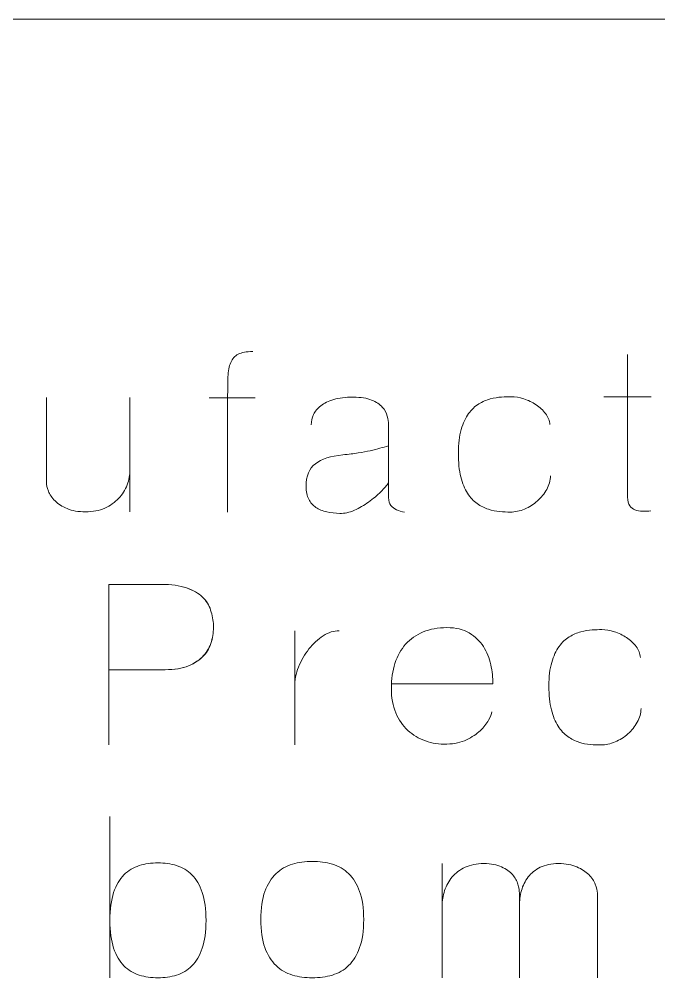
# Model space of a CAD drawing. Header units: inches. Extents: x -1.2 to 1.2, y -5.6 to 5.6.
# Drawn here: x -0.3978 to -0.113, y 5.1719 to 5.5984 of the extents above; entities that cross this region are included whole.
import ezdxf

# ---------------------------------------------------------------- set-up
doc = ezdxf.new("R2010")
doc.units = ezdxf.units.IN
doc.header["$MEASUREMENT"] = 0
doc.layers.add('Layer 1', color=7, linetype='Continuous')

msp = doc.modelspace()

# ---------------------------------------------------------------- linework, layer by layer
at = {"layer": 'Layer 1', "lineweight": 9}
msp.add_open_spline([(-1.06849, 5.59843), (-1.06849, 5.59843), (0.83952, 5.59843), (0.83952, 5.59843)], degree=3, dxfattribs=at)
at = {"layer": 'Layer 1', "color": 1, "lineweight": 9}
for points, knots in [([(-0.30496, 5.42996), (-0.30496, 5.43359), (-0.30492, 5.43669), (-0.30481, 5.43927), (-0.30481, 5.43927), (-0.30471, 5.44184), (-0.30431, 5.44397), (-0.30361, 5.44565), (-0.30361, 5.44565), (-0.3029, 5.44734), (-0.30179, 5.44858), (-0.30028, 5.44937), (-0.30028, 5.44937), (-0.29876, 5.45016), (-0.29659, 5.45056), (-0.29377, 5.45056), (-0.29377, 5.45056), (-0.29659, 5.45056), (-0.29876, 5.45016), (-0.30028, 5.44937), (-0.30028, 5.44937), (-0.30179, 5.44858), (-0.3029, 5.44734), (-0.30361, 5.44565), (-0.30361, 5.44565), (-0.30431, 5.44397), (-0.30471, 5.44184), (-0.30481, 5.43927), (-0.30481, 5.43927), (-0.30492, 5.43669), (-0.30496, 5.43359), (-0.30496, 5.42996), (-0.30496, 5.42996), (-0.30496, 5.42996), (-0.30496, 5.37914), (-0.30496, 5.37914), (-0.30496, 5.37914), (-0.30496, 5.37914), (-0.30496, 5.42996), (-0.30496, 5.42996)], [0, 0, 0, 0, 0.090909, 0.090909, 0.090909, 0.090909, 0.181818, 0.181818, 0.181818, 0.181818, 0.272727, 0.272727, 0.272727, 0.272727, 0.363636, 0.363636, 0.363636, 0.363636, 0.454545, 0.454545, 0.454545, 0.454545, 0.545455, 0.545455, 0.545455, 0.545455, 0.636364, 0.636364, 0.636364, 0.636364, 0.727273, 0.727273, 0.727273, 0.727273, 0.818182, 0.818182, 0.818182, 0.818182, 1, 1, 1, 1]), ([(-0.11663, 5.37964), (-0.11783, 5.37957), (-0.11906, 5.37954), (-0.12031, 5.37954), (-0.12031, 5.37954), (-0.12155, 5.37954), (-0.12266, 5.37972), (-0.12363, 5.38008), (-0.12363, 5.38008), (-0.12461, 5.38044), (-0.1254, 5.38107), (-0.126, 5.38196), (-0.126, 5.38196), (-0.12661, 5.38286), (-0.12691, 5.38413), (-0.12691, 5.38578), (-0.12691, 5.38578), (-0.12691, 5.38578), (-0.12691, 5.44917), (-0.12691, 5.44917), (-0.12691, 5.44917), (-0.12691, 5.44917), (-0.12691, 5.38578), (-0.12691, 5.38578), (-0.12691, 5.38578), (-0.12691, 5.38413), (-0.12661, 5.38286), (-0.126, 5.38196), (-0.126, 5.38196), (-0.1254, 5.38107), (-0.12461, 5.38044), (-0.12363, 5.38008), (-0.12363, 5.38008), (-0.12266, 5.37972), (-0.12155, 5.37954), (-0.12031, 5.37954), (-0.12031, 5.37954), (-0.11906, 5.37954), (-0.11783, 5.37957), (-0.11663, 5.37964)], [0, 0, 0, 0, 0.090909, 0.090909, 0.090909, 0.090909, 0.181818, 0.181818, 0.181818, 0.181818, 0.272727, 0.272727, 0.272727, 0.272727, 0.363636, 0.363636, 0.363636, 0.363636, 0.454545, 0.454545, 0.454545, 0.454545, 0.545455, 0.545455, 0.545455, 0.545455, 0.636364, 0.636364, 0.636364, 0.636364, 0.727273, 0.727273, 0.727273, 0.727273, 0.818182, 0.818182, 0.818182, 0.818182, 1, 1, 1, 1]), ([(-0.38567, 5.39242), (-0.38567, 5.39129), (-0.38537, 5.38997), (-0.38476, 5.38845), (-0.38476, 5.38845), (-0.38415, 5.38693), (-0.38316, 5.3855), (-0.38178, 5.38414), (-0.38178, 5.38414), (-0.38041, 5.38279), (-0.37861, 5.38163), (-0.37639, 5.38068), (-0.37639, 5.38068), (-0.37417, 5.37972), (-0.37144, 5.37924), (-0.36822, 5.37924), (-0.36822, 5.37924), (-0.36499, 5.37924), (-0.36215, 5.37978), (-0.35969, 5.38088), (-0.35969, 5.38088), (-0.35724, 5.38196), (-0.35517, 5.3834), (-0.35349, 5.38519), (-0.35349, 5.38519), (-0.35181, 5.38696), (-0.35055, 5.38898), (-0.3497, 5.39123), (-0.3497, 5.39123), (-0.34887, 5.39347), (-0.34844, 5.39575), (-0.34844, 5.39806), (-0.34844, 5.39806), (-0.34844, 5.39575), (-0.34887, 5.39347), (-0.3497, 5.39123), (-0.3497, 5.39123), (-0.35055, 5.38898), (-0.35181, 5.38696), (-0.35349, 5.38519), (-0.35349, 5.38519), (-0.35517, 5.3834), (-0.35724, 5.38196), (-0.35969, 5.38088), (-0.35969, 5.38088), (-0.36215, 5.37978), (-0.36499, 5.37924), (-0.36822, 5.37924), (-0.36822, 5.37924), (-0.37144, 5.37924), (-0.37417, 5.37972), (-0.37639, 5.38068), (-0.37639, 5.38068), (-0.37861, 5.38163), (-0.38041, 5.38279), (-0.38178, 5.38414), (-0.38178, 5.38414), (-0.38316, 5.3855), (-0.38415, 5.38693), (-0.38476, 5.38845), (-0.38476, 5.38845), (-0.38537, 5.38997), (-0.38567, 5.39129), (-0.38567, 5.39242), (-0.38567, 5.39242), (-0.38567, 5.39242), (-0.38567, 5.43015), (-0.38567, 5.43015), (-0.38567, 5.43015), (-0.38567, 5.43015), (-0.38567, 5.39242), (-0.38567, 5.39242)], [0, 0, 0, 0, 0.052632, 0.052632, 0.052632, 0.052632, 0.105263, 0.105263, 0.105263, 0.105263, 0.157895, 0.157895, 0.157895, 0.157895, 0.210526, 0.210526, 0.210526, 0.210526, 0.263158, 0.263158, 0.263158, 0.263158, 0.315789, 0.315789, 0.315789, 0.315789, 0.368421, 0.368421, 0.368421, 0.368421, 0.421053, 0.421053, 0.421053, 0.421053, 0.473684, 0.473684, 0.473684, 0.473684, 0.526316, 0.526316, 0.526316, 0.526316, 0.578947, 0.578947, 0.578947, 0.578947, 0.631579, 0.631579, 0.631579, 0.631579, 0.684211, 0.684211, 0.684211, 0.684211, 0.736842, 0.736842, 0.736842, 0.736842, 0.789474, 0.789474, 0.789474, 0.789474, 0.842105, 0.842105, 0.842105, 0.842105, 0.894737, 0.894737, 0.894737, 0.894737, 1, 1, 1, 1]), ([(-0.34844, 5.37924), (-0.34844, 5.37924), (-0.34844, 5.43015), (-0.34844, 5.43015), (-0.34844, 5.43015), (-0.34844, 5.43015), (-0.34844, 5.37924), (-0.34844, 5.37924)], [0, 0, 0, 0, 0.333333, 0.333333, 0.333333, 0.333333, 1, 1, 1, 1]), ([(-0.29276, 5.42996), (-0.29276, 5.42996), (-0.31324, 5.42996), (-0.31324, 5.42996), (-0.31324, 5.42996), (-0.31324, 5.42996), (-0.29276, 5.42996), (-0.29276, 5.42996)], [0, 0, 0, 0, 0.333333, 0.333333, 0.333333, 0.333333, 1, 1, 1, 1]), ([(-0.22618, 5.37914), (-0.22752, 5.37927), (-0.22874, 5.3796), (-0.22981, 5.38013), (-0.22981, 5.38013), (-0.23075, 5.38059), (-0.23157, 5.38124), (-0.23228, 5.38207), (-0.23228, 5.38207), (-0.23299, 5.38289), (-0.23334, 5.38406), (-0.23334, 5.38558), (-0.23334, 5.38558), (-0.23334, 5.38558), (-0.23334, 5.41817), (-0.23334, 5.41817), (-0.23334, 5.41817), (-0.23334, 5.41922), (-0.23353, 5.42045), (-0.2339, 5.42183), (-0.2339, 5.42183), (-0.23427, 5.42322), (-0.23501, 5.42454), (-0.23611, 5.4258), (-0.23611, 5.4258), (-0.23722, 5.42705), (-0.23881, 5.42811), (-0.24086, 5.42896), (-0.24086, 5.42896), (-0.24291, 5.42982), (-0.24565, 5.43025), (-0.24908, 5.43025), (-0.24908, 5.43025), (-0.25251, 5.43025), (-0.2554, 5.42991), (-0.25775, 5.42921), (-0.25775, 5.42921), (-0.26011, 5.42852), (-0.26203, 5.42759), (-0.2635, 5.42644), (-0.2635, 5.42644), (-0.26498, 5.42528), (-0.26606, 5.42398), (-0.26673, 5.42253), (-0.26673, 5.42253), (-0.26741, 5.42107), (-0.26774, 5.41956), (-0.26774, 5.41797), (-0.26774, 5.41797), (-0.26774, 5.41956), (-0.26741, 5.42107), (-0.26673, 5.42253), (-0.26673, 5.42253), (-0.26606, 5.42398), (-0.26498, 5.42528), (-0.2635, 5.42644), (-0.2635, 5.42644), (-0.26203, 5.42759), (-0.26011, 5.42852), (-0.25775, 5.42921), (-0.25775, 5.42921), (-0.2554, 5.42991), (-0.25251, 5.43025), (-0.24908, 5.43025), (-0.24908, 5.43025), (-0.24565, 5.43025), (-0.24291, 5.42982), (-0.24086, 5.42896), (-0.24086, 5.42896), (-0.23881, 5.42811), (-0.23722, 5.42705), (-0.23611, 5.4258), (-0.23611, 5.4258), (-0.23501, 5.42454), (-0.23427, 5.42322), (-0.2339, 5.42183), (-0.2339, 5.42183), (-0.23353, 5.42045), (-0.23334, 5.41922), (-0.23334, 5.41817), (-0.23334, 5.41817), (-0.23334, 5.41817), (-0.23334, 5.38558), (-0.23334, 5.38558), (-0.23334, 5.38558), (-0.23334, 5.38406), (-0.23299, 5.38289), (-0.23228, 5.38207), (-0.23228, 5.38207), (-0.23157, 5.38124), (-0.23075, 5.38059), (-0.22981, 5.38013), (-0.22981, 5.38013), (-0.22874, 5.3796), (-0.22752, 5.37927), (-0.22618, 5.37914)], [0, 0, 0, 0, 0.04, 0.04, 0.04, 0.04, 0.08, 0.08, 0.08, 0.08, 0.12, 0.12, 0.12, 0.12, 0.16, 0.16, 0.16, 0.16, 0.2, 0.2, 0.2, 0.2, 0.24, 0.24, 0.24, 0.24, 0.28, 0.28, 0.28, 0.28, 0.32, 0.32, 0.32, 0.32, 0.36, 0.36, 0.36, 0.36, 0.4, 0.4, 0.4, 0.4, 0.44, 0.44, 0.44, 0.44, 0.48, 0.48, 0.48, 0.48, 0.52, 0.52, 0.52, 0.52, 0.56, 0.56, 0.56, 0.56, 0.6, 0.6, 0.6, 0.6, 0.64, 0.64, 0.64, 0.64, 0.68, 0.68, 0.68, 0.68, 0.72, 0.72, 0.72, 0.72, 0.76, 0.76, 0.76, 0.76, 0.8, 0.8, 0.8, 0.8, 0.84, 0.84, 0.84, 0.84, 0.88, 0.88, 0.88, 0.88, 0.92, 0.92, 0.92, 0.92, 1, 1, 1, 1]), ([(-0.16122, 5.39529), (-0.16128, 5.39317), (-0.16185, 5.39116), (-0.16293, 5.38925), (-0.16293, 5.38925), (-0.164, 5.38733), (-0.16538, 5.38561), (-0.16706, 5.38409), (-0.16706, 5.38409), (-0.16874, 5.38257), (-0.17065, 5.38137), (-0.17276, 5.38048), (-0.17276, 5.38048), (-0.17488, 5.37959), (-0.17702, 5.37914), (-0.17917, 5.37914), (-0.17917, 5.37914), (-0.18058, 5.37914), (-0.18213, 5.37921), (-0.18381, 5.37934), (-0.18381, 5.37934), (-0.18549, 5.37947), (-0.18719, 5.37982), (-0.18891, 5.38038), (-0.18891, 5.38038), (-0.19062, 5.38094), (-0.19228, 5.38178), (-0.1939, 5.38291), (-0.1939, 5.38291), (-0.19551, 5.38403), (-0.19694, 5.38556), (-0.19819, 5.38751), (-0.19819, 5.38751), (-0.19943, 5.38946), (-0.20042, 5.39189), (-0.20116, 5.3948), (-0.20116, 5.3948), (-0.2019, 5.3977), (-0.20227, 5.40123), (-0.20227, 5.40539), (-0.20227, 5.40539), (-0.20227, 5.40948), (-0.20185, 5.41297), (-0.20101, 5.41584), (-0.20101, 5.41584), (-0.20017, 5.41871), (-0.19908, 5.42107), (-0.19773, 5.42293), (-0.19773, 5.42293), (-0.19639, 5.42477), (-0.19487, 5.42621), (-0.19319, 5.42723), (-0.19319, 5.42723), (-0.19151, 5.42826), (-0.1898, 5.429), (-0.18805, 5.42946), (-0.18805, 5.42946), (-0.1863, 5.42992), (-0.18462, 5.4302), (-0.183, 5.4303), (-0.183, 5.4303), (-0.18139, 5.4304), (-0.17998, 5.43045), (-0.17877, 5.43045), (-0.17877, 5.43045), (-0.17695, 5.43045), (-0.17507, 5.43014), (-0.17312, 5.42951), (-0.17312, 5.42951), (-0.17117, 5.42888), (-0.16935, 5.42801), (-0.16767, 5.42689), (-0.16767, 5.42689), (-0.16599, 5.42576), (-0.16457, 5.42444), (-0.16343, 5.42293), (-0.16343, 5.42293), (-0.16229, 5.42141), (-0.16165, 5.41979), (-0.16152, 5.41807), (-0.16152, 5.41807), (-0.16165, 5.41979), (-0.16229, 5.42141), (-0.16343, 5.42293), (-0.16343, 5.42293), (-0.16457, 5.42444), (-0.16599, 5.42576), (-0.16767, 5.42689), (-0.16767, 5.42689), (-0.16935, 5.42801), (-0.17117, 5.42888), (-0.17312, 5.42951), (-0.17312, 5.42951), (-0.17507, 5.43014), (-0.17695, 5.43045), (-0.17877, 5.43045), (-0.17877, 5.43045), (-0.17998, 5.43045), (-0.18139, 5.4304), (-0.183, 5.4303), (-0.183, 5.4303), (-0.18462, 5.4302), (-0.1863, 5.42992), (-0.18805, 5.42946), (-0.18805, 5.42946), (-0.1898, 5.429), (-0.19151, 5.42826), (-0.19319, 5.42723), (-0.19319, 5.42723), (-0.19487, 5.42621), (-0.19639, 5.42477), (-0.19773, 5.42293), (-0.19773, 5.42293), (-0.19908, 5.42107), (-0.20017, 5.41871), (-0.20101, 5.41584), (-0.20101, 5.41584), (-0.20185, 5.41297), (-0.20227, 5.40948), (-0.20227, 5.40539), (-0.20227, 5.40539), (-0.20227, 5.40123), (-0.2019, 5.3977), (-0.20116, 5.3948), (-0.20116, 5.3948), (-0.20042, 5.39189), (-0.19943, 5.38946), (-0.19819, 5.38751), (-0.19819, 5.38751), (-0.19694, 5.38556), (-0.19551, 5.38403), (-0.1939, 5.38291), (-0.1939, 5.38291), (-0.19228, 5.38178), (-0.19062, 5.38094), (-0.18891, 5.38038), (-0.18891, 5.38038), (-0.18719, 5.37982), (-0.18549, 5.37947), (-0.18381, 5.37934), (-0.18381, 5.37934), (-0.18213, 5.37921), (-0.18058, 5.37914), (-0.17917, 5.37914), (-0.17917, 5.37914), (-0.17702, 5.37914), (-0.17488, 5.37959), (-0.17276, 5.38048), (-0.17276, 5.38048), (-0.17065, 5.38137), (-0.16874, 5.38257), (-0.16706, 5.38409), (-0.16706, 5.38409), (-0.16538, 5.38561), (-0.164, 5.38733), (-0.16293, 5.38925), (-0.16293, 5.38925), (-0.16185, 5.39116), (-0.16128, 5.39317), (-0.16122, 5.39529)], [0, 0, 0, 0, 0.02439, 0.02439, 0.02439, 0.02439, 0.04878, 0.04878, 0.04878, 0.04878, 0.073171, 0.073171, 0.073171, 0.073171, 0.097561, 0.097561, 0.097561, 0.097561, 0.121951, 0.121951, 0.121951, 0.121951, 0.146341, 0.146341, 0.146341, 0.146341, 0.170732, 0.170732, 0.170732, 0.170732, 0.195122, 0.195122, 0.195122, 0.195122, 0.219512, 0.219512, 0.219512, 0.219512, 0.243902, 0.243902, 0.243902, 0.243902, 0.268293, 0.268293, 0.268293, 0.268293, 0.292683, 0.292683, 0.292683, 0.292683, 0.317073, 0.317073, 0.317073, 0.317073, 0.341463, 0.341463, 0.341463, 0.341463, 0.365854, 0.365854, 0.365854, 0.365854, 0.390244, 0.390244, 0.390244, 0.390244, 0.414634, 0.414634, 0.414634, 0.414634, 0.439024, 0.439024, 0.439024, 0.439024, 0.463415, 0.463415, 0.463415, 0.463415, 0.487805, 0.487805, 0.487805, 0.487805, 0.512195, 0.512195, 0.512195, 0.512195, 0.536585, 0.536585, 0.536585, 0.536585, 0.560976, 0.560976, 0.560976, 0.560976, 0.585366, 0.585366, 0.585366, 0.585366, 0.609756, 0.609756, 0.609756, 0.609756, 0.634146, 0.634146, 0.634146, 0.634146, 0.658537, 0.658537, 0.658537, 0.658537, 0.682927, 0.682927, 0.682927, 0.682927, 0.707317, 0.707317, 0.707317, 0.707317, 0.731707, 0.731707, 0.731707, 0.731707, 0.756098, 0.756098, 0.756098, 0.756098, 0.780488, 0.780488, 0.780488, 0.780488, 0.804878, 0.804878, 0.804878, 0.804878, 0.829268, 0.829268, 0.829268, 0.829268, 0.853659, 0.853659, 0.853659, 0.853659, 0.878049, 0.878049, 0.878049, 0.878049, 0.902439, 0.902439, 0.902439, 0.902439, 0.926829, 0.926829, 0.926829, 0.926829, 0.95122, 0.95122, 0.95122, 0.95122, 1, 1, 1, 1]), ([(-0.11642, 5.43045), (-0.11642, 5.43045), (-0.13751, 5.43045), (-0.13751, 5.43045), (-0.13751, 5.43045), (-0.13751, 5.43045), (-0.11642, 5.43045), (-0.11642, 5.43045)], [0, 0, 0, 0, 0.333333, 0.333333, 0.333333, 0.333333, 1, 1, 1, 1]), ([(-0.23334, 5.39212), (-0.23408, 5.39106), (-0.23524, 5.38974), (-0.23682, 5.38815), (-0.23682, 5.38815), (-0.2384, 5.38657), (-0.2402, 5.38505), (-0.24222, 5.3836), (-0.24222, 5.3836), (-0.24424, 5.38215), (-0.24635, 5.38093), (-0.24857, 5.37993), (-0.24857, 5.37993), (-0.2508, 5.37894), (-0.25294, 5.37848), (-0.25503, 5.37855), (-0.25503, 5.37855), (-0.25711, 5.37861), (-0.25907, 5.37885), (-0.26088, 5.37924), (-0.26088, 5.37924), (-0.2627, 5.37964), (-0.2643, 5.3803), (-0.26567, 5.38122), (-0.26567, 5.38122), (-0.26705, 5.38215), (-0.26813, 5.38335), (-0.2689, 5.38484), (-0.2689, 5.38484), (-0.26967, 5.38632), (-0.27006, 5.38822), (-0.27006, 5.39053), (-0.27006, 5.39053), (-0.27006, 5.39516), (-0.26868, 5.39852), (-0.26593, 5.40064), (-0.26593, 5.40064), (-0.26317, 5.40275), (-0.2591, 5.40407), (-0.25372, 5.4046), (-0.25372, 5.4046), (-0.2511, 5.40486), (-0.24879, 5.40514), (-0.24681, 5.40544), (-0.24681, 5.40544), (-0.24482, 5.40574), (-0.24304, 5.40607), (-0.24146, 5.40643), (-0.24146, 5.40643), (-0.23988, 5.4068), (-0.23845, 5.40716), (-0.23717, 5.40752), (-0.23717, 5.40752), (-0.2359, 5.40789), (-0.23462, 5.40823), (-0.23334, 5.40856), (-0.23334, 5.40856), (-0.23462, 5.40823), (-0.2359, 5.40789), (-0.23717, 5.40752), (-0.23717, 5.40752), (-0.23845, 5.40716), (-0.23988, 5.4068), (-0.24146, 5.40643), (-0.24146, 5.40643), (-0.24304, 5.40607), (-0.24482, 5.40574), (-0.24681, 5.40544), (-0.24681, 5.40544), (-0.24879, 5.40514), (-0.2511, 5.40486), (-0.25372, 5.4046), (-0.25372, 5.4046), (-0.2591, 5.40407), (-0.26317, 5.40275), (-0.26593, 5.40064), (-0.26593, 5.40064), (-0.26868, 5.39852), (-0.27006, 5.39516), (-0.27006, 5.39053), (-0.27006, 5.39053), (-0.27006, 5.38822), (-0.26967, 5.38632), (-0.2689, 5.38484), (-0.2689, 5.38484), (-0.26813, 5.38335), (-0.26705, 5.38215), (-0.26567, 5.38122), (-0.26567, 5.38122), (-0.2643, 5.3803), (-0.2627, 5.37964), (-0.26088, 5.37924), (-0.26088, 5.37924), (-0.25907, 5.37885), (-0.25711, 5.37861), (-0.25503, 5.37855), (-0.25503, 5.37855), (-0.25294, 5.37848), (-0.2508, 5.37894), (-0.24857, 5.37993), (-0.24857, 5.37993), (-0.24635, 5.38093), (-0.24424, 5.38215), (-0.24222, 5.3836), (-0.24222, 5.3836), (-0.2402, 5.38505), (-0.2384, 5.38657), (-0.23682, 5.38815), (-0.23682, 5.38815), (-0.23524, 5.38974), (-0.23408, 5.39106), (-0.23334, 5.39212)], [0, 0, 0, 0, 0.034483, 0.034483, 0.034483, 0.034483, 0.068966, 0.068966, 0.068966, 0.068966, 0.103448, 0.103448, 0.103448, 0.103448, 0.137931, 0.137931, 0.137931, 0.137931, 0.172414, 0.172414, 0.172414, 0.172414, 0.206897, 0.206897, 0.206897, 0.206897, 0.241379, 0.241379, 0.241379, 0.241379, 0.275862, 0.275862, 0.275862, 0.275862, 0.310345, 0.310345, 0.310345, 0.310345, 0.344828, 0.344828, 0.344828, 0.344828, 0.37931, 0.37931, 0.37931, 0.37931, 0.413793, 0.413793, 0.413793, 0.413793, 0.448276, 0.448276, 0.448276, 0.448276, 0.482759, 0.482759, 0.482759, 0.482759, 0.517241, 0.517241, 0.517241, 0.517241, 0.551724, 0.551724, 0.551724, 0.551724, 0.586207, 0.586207, 0.586207, 0.586207, 0.62069, 0.62069, 0.62069, 0.62069, 0.655172, 0.655172, 0.655172, 0.655172, 0.689655, 0.689655, 0.689655, 0.689655, 0.724138, 0.724138, 0.724138, 0.724138, 0.758621, 0.758621, 0.758621, 0.758621, 0.793103, 0.793103, 0.793103, 0.793103, 0.827586, 0.827586, 0.827586, 0.827586, 0.862069, 0.862069, 0.862069, 0.862069, 0.896552, 0.896552, 0.896552, 0.896552, 0.931034, 0.931034, 0.931034, 0.931034, 1, 1, 1, 1]), ([(-0.35788, 5.27553), (-0.35788, 5.27553), (-0.35788, 5.34695), (-0.35788, 5.34695), (-0.35788, 5.34695), (-0.35788, 5.34695), (-0.33467, 5.34695), (-0.33467, 5.34695), (-0.33467, 5.34695), (-0.33004, 5.34695), (-0.32622, 5.34644), (-0.32323, 5.34541), (-0.32323, 5.34541), (-0.32023, 5.34439), (-0.31788, 5.34304), (-0.31617, 5.34135), (-0.31617, 5.34135), (-0.31445, 5.33967), (-0.31324, 5.33772), (-0.31253, 5.33551), (-0.31253, 5.33551), (-0.31183, 5.3333), (-0.31141, 5.331), (-0.31127, 5.32862), (-0.31127, 5.32862), (-0.3112, 5.32625), (-0.31149, 5.32389), (-0.31213, 5.32154), (-0.31213, 5.32154), (-0.31277, 5.3192), (-0.31393, 5.3171), (-0.31561, 5.31525), (-0.31561, 5.31525), (-0.31729, 5.3134), (-0.31953, 5.3119), (-0.32232, 5.31074), (-0.32232, 5.31074), (-0.32511, 5.30959), (-0.32859, 5.30901), (-0.33276, 5.30901), (-0.33276, 5.30901), (-0.33276, 5.30901), (-0.35788, 5.30901), (-0.35788, 5.30901), (-0.35788, 5.30901), (-0.35788, 5.30901), (-0.33276, 5.30901), (-0.33276, 5.30901), (-0.33276, 5.30901), (-0.32866, 5.30901), (-0.32521, 5.30959), (-0.32242, 5.31074), (-0.32242, 5.31074), (-0.31963, 5.3119), (-0.31739, 5.3134), (-0.31571, 5.31525), (-0.31571, 5.31525), (-0.31403, 5.3171), (-0.31285, 5.3192), (-0.31218, 5.32154), (-0.31218, 5.32154), (-0.31151, 5.32389), (-0.3112, 5.32625), (-0.31127, 5.32862), (-0.31127, 5.32862), (-0.31141, 5.331), (-0.31183, 5.3333), (-0.31253, 5.33551), (-0.31253, 5.33551), (-0.31324, 5.33772), (-0.31447, 5.33967), (-0.31622, 5.34135), (-0.31622, 5.34135), (-0.31796, 5.34304), (-0.32031, 5.34439), (-0.32328, 5.34541), (-0.32328, 5.34541), (-0.32624, 5.34644), (-0.33004, 5.34695), (-0.33467, 5.34695), (-0.33467, 5.34695), (-0.33467, 5.34695), (-0.35788, 5.34695), (-0.35788, 5.34695), (-0.35788, 5.34695), (-0.35788, 5.34695), (-0.35788, 5.27553), (-0.35788, 5.27553)], [0, 0, 0, 0, 0.043478, 0.043478, 0.043478, 0.043478, 0.086957, 0.086957, 0.086957, 0.086957, 0.130435, 0.130435, 0.130435, 0.130435, 0.173913, 0.173913, 0.173913, 0.173913, 0.217391, 0.217391, 0.217391, 0.217391, 0.26087, 0.26087, 0.26087, 0.26087, 0.304348, 0.304348, 0.304348, 0.304348, 0.347826, 0.347826, 0.347826, 0.347826, 0.391304, 0.391304, 0.391304, 0.391304, 0.434783, 0.434783, 0.434783, 0.434783, 0.478261, 0.478261, 0.478261, 0.478261, 0.521739, 0.521739, 0.521739, 0.521739, 0.565217, 0.565217, 0.565217, 0.565217, 0.608696, 0.608696, 0.608696, 0.608696, 0.652174, 0.652174, 0.652174, 0.652174, 0.695652, 0.695652, 0.695652, 0.695652, 0.73913, 0.73913, 0.73913, 0.73913, 0.782609, 0.782609, 0.782609, 0.782609, 0.826087, 0.826087, 0.826087, 0.826087, 0.869565, 0.869565, 0.869565, 0.869565, 0.913043, 0.913043, 0.913043, 0.913043, 1, 1, 1, 1]), ([(-0.18689, 5.30267), (-0.18689, 5.30544), (-0.18721, 5.3083), (-0.18785, 5.31124), (-0.18785, 5.31124), (-0.18848, 5.31418), (-0.18958, 5.31687), (-0.19112, 5.31931), (-0.19112, 5.31931), (-0.19267, 5.32176), (-0.19476, 5.32377), (-0.19738, 5.32535), (-0.19738, 5.32535), (-0.2, 5.32694), (-0.20333, 5.32773), (-0.20737, 5.32773), (-0.20737, 5.32773), (-0.21133, 5.32773), (-0.21486, 5.32709), (-0.21796, 5.3258), (-0.21796, 5.3258), (-0.22105, 5.32451), (-0.22364, 5.3227), (-0.22572, 5.32035), (-0.22572, 5.32035), (-0.22781, 5.31801), (-0.22939, 5.31517), (-0.23047, 5.31183), (-0.23047, 5.31183), (-0.23154, 5.3085), (-0.23208, 5.30478), (-0.23208, 5.30069), (-0.23208, 5.30069), (-0.23208, 5.29659), (-0.23143, 5.29298), (-0.23011, 5.28985), (-0.23011, 5.28985), (-0.2288, 5.2867), (-0.22702, 5.2841), (-0.22477, 5.28202), (-0.22477, 5.28202), (-0.22252, 5.27994), (-0.21989, 5.27837), (-0.2169, 5.27731), (-0.2169, 5.27731), (-0.21391, 5.27626), (-0.21073, 5.2758), (-0.20737, 5.27593), (-0.20737, 5.27593), (-0.204, 5.27599), (-0.20109, 5.27662), (-0.19864, 5.27781), (-0.19864, 5.27781), (-0.19619, 5.279), (-0.19415, 5.28035), (-0.19254, 5.28187), (-0.19254, 5.28187), (-0.19092, 5.28339), (-0.1897, 5.28494), (-0.18885, 5.28652), (-0.18885, 5.28652), (-0.18802, 5.28811), (-0.18749, 5.28937), (-0.18729, 5.29029), (-0.18729, 5.29029), (-0.18749, 5.28937), (-0.18802, 5.28811), (-0.18885, 5.28652), (-0.18885, 5.28652), (-0.1897, 5.28494), (-0.19092, 5.28339), (-0.19254, 5.28187), (-0.19254, 5.28187), (-0.19415, 5.28035), (-0.19619, 5.279), (-0.19864, 5.27781), (-0.19864, 5.27781), (-0.20109, 5.27662), (-0.204, 5.27599), (-0.20737, 5.27593), (-0.20737, 5.27593), (-0.21073, 5.2758), (-0.21391, 5.27626), (-0.2169, 5.27731), (-0.2169, 5.27731), (-0.21989, 5.27837), (-0.22252, 5.27994), (-0.22477, 5.28202), (-0.22477, 5.28202), (-0.22702, 5.2841), (-0.2288, 5.2867), (-0.23011, 5.28985), (-0.23011, 5.28985), (-0.23143, 5.29298), (-0.23208, 5.29659), (-0.23208, 5.30069), (-0.23208, 5.30069), (-0.23208, 5.30478), (-0.23154, 5.3085), (-0.23047, 5.31183), (-0.23047, 5.31183), (-0.22939, 5.31517), (-0.22781, 5.31801), (-0.22572, 5.32035), (-0.22572, 5.32035), (-0.22364, 5.3227), (-0.22105, 5.32451), (-0.21796, 5.3258), (-0.21796, 5.3258), (-0.21486, 5.32709), (-0.21133, 5.32773), (-0.20737, 5.32773), (-0.20737, 5.32773), (-0.20333, 5.32773), (-0.2, 5.32694), (-0.19738, 5.32535), (-0.19738, 5.32535), (-0.19476, 5.32377), (-0.19267, 5.32176), (-0.19112, 5.31931), (-0.19112, 5.31931), (-0.18958, 5.31687), (-0.18848, 5.31418), (-0.18785, 5.31124), (-0.18785, 5.31124), (-0.18721, 5.3083), (-0.18689, 5.30544), (-0.18689, 5.30267), (-0.18689, 5.30267), (-0.18689, 5.30267), (-0.23198, 5.30267), (-0.23198, 5.30267), (-0.23198, 5.30267), (-0.23198, 5.30267), (-0.18689, 5.30267), (-0.18689, 5.30267)], [0, 0, 0, 0, 0.028571, 0.028571, 0.028571, 0.028571, 0.057143, 0.057143, 0.057143, 0.057143, 0.085714, 0.085714, 0.085714, 0.085714, 0.114286, 0.114286, 0.114286, 0.114286, 0.142857, 0.142857, 0.142857, 0.142857, 0.171429, 0.171429, 0.171429, 0.171429, 0.2, 0.2, 0.2, 0.2, 0.228571, 0.228571, 0.228571, 0.228571, 0.257143, 0.257143, 0.257143, 0.257143, 0.285714, 0.285714, 0.285714, 0.285714, 0.314286, 0.314286, 0.314286, 0.314286, 0.342857, 0.342857, 0.342857, 0.342857, 0.371429, 0.371429, 0.371429, 0.371429, 0.4, 0.4, 0.4, 0.4, 0.428571, 0.428571, 0.428571, 0.428571, 0.457143, 0.457143, 0.457143, 0.457143, 0.485714, 0.485714, 0.485714, 0.485714, 0.514286, 0.514286, 0.514286, 0.514286, 0.542857, 0.542857, 0.542857, 0.542857, 0.571429, 0.571429, 0.571429, 0.571429, 0.6, 0.6, 0.6, 0.6, 0.628571, 0.628571, 0.628571, 0.628571, 0.657143, 0.657143, 0.657143, 0.657143, 0.685714, 0.685714, 0.685714, 0.685714, 0.714286, 0.714286, 0.714286, 0.714286, 0.742857, 0.742857, 0.742857, 0.742857, 0.771429, 0.771429, 0.771429, 0.771429, 0.8, 0.8, 0.8, 0.8, 0.828571, 0.828571, 0.828571, 0.828571, 0.857143, 0.857143, 0.857143, 0.857143, 0.885714, 0.885714, 0.885714, 0.885714, 0.914286, 0.914286, 0.914286, 0.914286, 0.942857, 0.942857, 0.942857, 0.942857, 1, 1, 1, 1]), ([(-0.27506, 5.30148), (-0.27512, 5.30432), (-0.27457, 5.30723), (-0.27339, 5.3102), (-0.27339, 5.3102), (-0.27221, 5.31317), (-0.27069, 5.31585), (-0.2688, 5.31822), (-0.2688, 5.31822), (-0.26692, 5.3206), (-0.26478, 5.32255), (-0.26239, 5.32407), (-0.26239, 5.32407), (-0.26001, 5.32559), (-0.25764, 5.32635), (-0.25528, 5.32635), (-0.25528, 5.32635), (-0.25764, 5.32635), (-0.26001, 5.32559), (-0.26239, 5.32407), (-0.26239, 5.32407), (-0.26478, 5.32255), (-0.26692, 5.3206), (-0.2688, 5.31822), (-0.2688, 5.31822), (-0.27069, 5.31585), (-0.27221, 5.31317), (-0.27339, 5.3102), (-0.27339, 5.3102), (-0.27457, 5.30723), (-0.27512, 5.30432), (-0.27506, 5.30148)], [0, 0, 0, 0, 0.111111, 0.111111, 0.111111, 0.111111, 0.222222, 0.222222, 0.222222, 0.222222, 0.333333, 0.333333, 0.333333, 0.333333, 0.444444, 0.444444, 0.444444, 0.444444, 0.555556, 0.555556, 0.555556, 0.555556, 0.666667, 0.666667, 0.666667, 0.666667, 0.777778, 0.777778, 0.777778, 0.777778, 1, 1, 1, 1]), ([(-0.27506, 5.32635), (-0.27506, 5.32635), (-0.27506, 5.27553), (-0.27506, 5.27553), (-0.27506, 5.27553), (-0.27506, 5.27553), (-0.27506, 5.32635), (-0.27506, 5.32635)], [0, 0, 0, 0, 0.333333, 0.333333, 0.333333, 0.333333, 1, 1, 1, 1]), ([(-0.12091, 5.29168), (-0.12098, 5.28956), (-0.12155, 5.28755), (-0.12263, 5.28564), (-0.12263, 5.28564), (-0.1237, 5.28372), (-0.12508, 5.282), (-0.12676, 5.28048), (-0.12676, 5.28048), (-0.12844, 5.27896), (-0.13034, 5.27776), (-0.13246, 5.27687), (-0.13246, 5.27687), (-0.13458, 5.27598), (-0.13672, 5.27553), (-0.13887, 5.27553), (-0.13887, 5.27553), (-0.14028, 5.27553), (-0.14183, 5.2756), (-0.14351, 5.27573), (-0.14351, 5.27573), (-0.14519, 5.27586), (-0.14689, 5.27621), (-0.1486, 5.27677), (-0.1486, 5.27677), (-0.15032, 5.27733), (-0.15198, 5.27817), (-0.1536, 5.2793), (-0.1536, 5.2793), (-0.15521, 5.28042), (-0.15664, 5.28195), (-0.15789, 5.2839), (-0.15789, 5.2839), (-0.15913, 5.28585), (-0.16012, 5.28828), (-0.16086, 5.29118), (-0.16086, 5.29118), (-0.1616, 5.29409), (-0.16197, 5.29762), (-0.16197, 5.30178), (-0.16197, 5.30178), (-0.16197, 5.30587), (-0.16155, 5.30936), (-0.16071, 5.31223), (-0.16071, 5.31223), (-0.15987, 5.3151), (-0.15878, 5.31746), (-0.15743, 5.31931), (-0.15743, 5.31931), (-0.15609, 5.32116), (-0.15457, 5.3226), (-0.15289, 5.32362), (-0.15289, 5.32362), (-0.15121, 5.32465), (-0.1495, 5.32539), (-0.14775, 5.32585), (-0.14775, 5.32585), (-0.146, 5.32631), (-0.14432, 5.32659), (-0.1427, 5.32669), (-0.1427, 5.32669), (-0.14109, 5.32679), (-0.13968, 5.32684), (-0.13846, 5.32684), (-0.13846, 5.32684), (-0.13665, 5.32684), (-0.13477, 5.32653), (-0.13281, 5.3259), (-0.13281, 5.3259), (-0.13087, 5.32527), (-0.12905, 5.3244), (-0.12737, 5.32328), (-0.12737, 5.32328), (-0.12569, 5.32215), (-0.12428, 5.32083), (-0.12313, 5.31931), (-0.12313, 5.31931), (-0.12199, 5.3178), (-0.12135, 5.31618), (-0.12122, 5.31446), (-0.12122, 5.31446), (-0.12135, 5.31618), (-0.12199, 5.3178), (-0.12313, 5.31931), (-0.12313, 5.31931), (-0.12428, 5.32083), (-0.12569, 5.32215), (-0.12737, 5.32328), (-0.12737, 5.32328), (-0.12905, 5.3244), (-0.13087, 5.32527), (-0.13281, 5.3259), (-0.13281, 5.3259), (-0.13477, 5.32653), (-0.13665, 5.32684), (-0.13846, 5.32684), (-0.13846, 5.32684), (-0.13968, 5.32684), (-0.14109, 5.32679), (-0.1427, 5.32669), (-0.1427, 5.32669), (-0.14432, 5.32659), (-0.146, 5.32631), (-0.14775, 5.32585), (-0.14775, 5.32585), (-0.1495, 5.32539), (-0.15121, 5.32465), (-0.15289, 5.32362), (-0.15289, 5.32362), (-0.15457, 5.3226), (-0.15609, 5.32116), (-0.15743, 5.31931), (-0.15743, 5.31931), (-0.15878, 5.31746), (-0.15987, 5.3151), (-0.16071, 5.31223), (-0.16071, 5.31223), (-0.16155, 5.30936), (-0.16197, 5.30587), (-0.16197, 5.30178), (-0.16197, 5.30178), (-0.16197, 5.29762), (-0.1616, 5.29409), (-0.16086, 5.29118), (-0.16086, 5.29118), (-0.16012, 5.28828), (-0.15913, 5.28585), (-0.15789, 5.2839), (-0.15789, 5.2839), (-0.15664, 5.28195), (-0.15521, 5.28042), (-0.1536, 5.2793), (-0.1536, 5.2793), (-0.15198, 5.27817), (-0.15032, 5.27733), (-0.1486, 5.27677), (-0.1486, 5.27677), (-0.14689, 5.27621), (-0.14519, 5.27586), (-0.14351, 5.27573), (-0.14351, 5.27573), (-0.14183, 5.2756), (-0.14028, 5.27553), (-0.13887, 5.27553), (-0.13887, 5.27553), (-0.13672, 5.27553), (-0.13458, 5.27598), (-0.13246, 5.27687), (-0.13246, 5.27687), (-0.13034, 5.27776), (-0.12844, 5.27896), (-0.12676, 5.28048), (-0.12676, 5.28048), (-0.12508, 5.282), (-0.1237, 5.28372), (-0.12263, 5.28564), (-0.12263, 5.28564), (-0.12155, 5.28755), (-0.12098, 5.28956), (-0.12091, 5.29168)], [0, 0, 0, 0, 0.02439, 0.02439, 0.02439, 0.02439, 0.04878, 0.04878, 0.04878, 0.04878, 0.073171, 0.073171, 0.073171, 0.073171, 0.097561, 0.097561, 0.097561, 0.097561, 0.121951, 0.121951, 0.121951, 0.121951, 0.146341, 0.146341, 0.146341, 0.146341, 0.170732, 0.170732, 0.170732, 0.170732, 0.195122, 0.195122, 0.195122, 0.195122, 0.219512, 0.219512, 0.219512, 0.219512, 0.243902, 0.243902, 0.243902, 0.243902, 0.268293, 0.268293, 0.268293, 0.268293, 0.292683, 0.292683, 0.292683, 0.292683, 0.317073, 0.317073, 0.317073, 0.317073, 0.341463, 0.341463, 0.341463, 0.341463, 0.365854, 0.365854, 0.365854, 0.365854, 0.390244, 0.390244, 0.390244, 0.390244, 0.414634, 0.414634, 0.414634, 0.414634, 0.439024, 0.439024, 0.439024, 0.439024, 0.463415, 0.463415, 0.463415, 0.463415, 0.487805, 0.487805, 0.487805, 0.487805, 0.512195, 0.512195, 0.512195, 0.512195, 0.536585, 0.536585, 0.536585, 0.536585, 0.560976, 0.560976, 0.560976, 0.560976, 0.585366, 0.585366, 0.585366, 0.585366, 0.609756, 0.609756, 0.609756, 0.609756, 0.634146, 0.634146, 0.634146, 0.634146, 0.658537, 0.658537, 0.658537, 0.658537, 0.682927, 0.682927, 0.682927, 0.682927, 0.707317, 0.707317, 0.707317, 0.707317, 0.731707, 0.731707, 0.731707, 0.731707, 0.756098, 0.756098, 0.756098, 0.756098, 0.780488, 0.780488, 0.780488, 0.780488, 0.804878, 0.804878, 0.804878, 0.804878, 0.829268, 0.829268, 0.829268, 0.829268, 0.853659, 0.853659, 0.853659, 0.853659, 0.878049, 0.878049, 0.878049, 0.878049, 0.902439, 0.902439, 0.902439, 0.902439, 0.926829, 0.926829, 0.926829, 0.926829, 0.95122, 0.95122, 0.95122, 0.95122, 1, 1, 1, 1]), ([(-0.35737, 5.17192), (-0.35737, 5.17192), (-0.35737, 5.24363), (-0.35737, 5.24363), (-0.35737, 5.24363), (-0.35737, 5.24363), (-0.35737, 5.17192), (-0.35737, 5.17192)], [0, 0, 0, 0, 0.333333, 0.333333, 0.333333, 0.333333, 1, 1, 1, 1]), ([(-0.33599, 5.22303), (-0.33303, 5.22303), (-0.33026, 5.22263), (-0.32767, 5.22184), (-0.32767, 5.22184), (-0.32507, 5.22105), (-0.3228, 5.21968), (-0.32085, 5.21773), (-0.32085, 5.21773), (-0.31891, 5.21578), (-0.31737, 5.21316), (-0.31627, 5.20986), (-0.31627, 5.20986), (-0.31516, 5.20656), (-0.3146, 5.20243), (-0.3146, 5.19748), (-0.3146, 5.19748), (-0.3146, 5.19252), (-0.31516, 5.18841), (-0.31627, 5.18515), (-0.31627, 5.18515), (-0.31737, 5.18187), (-0.31891, 5.17925), (-0.32085, 5.17727), (-0.32085, 5.17727), (-0.3228, 5.17529), (-0.32507, 5.1739), (-0.32767, 5.17311), (-0.32767, 5.17311), (-0.33026, 5.17231), (-0.33303, 5.17192), (-0.33599, 5.17192), (-0.33599, 5.17192), (-0.33894, 5.17192), (-0.34172, 5.17231), (-0.34431, 5.17311), (-0.34431, 5.17311), (-0.3469, 5.1739), (-0.34917, 5.17529), (-0.35112, 5.17727), (-0.35112, 5.17727), (-0.35307, 5.17925), (-0.3546, 5.18187), (-0.35571, 5.18515), (-0.35571, 5.18515), (-0.35682, 5.18841), (-0.35737, 5.19252), (-0.35737, 5.19748), (-0.35737, 5.19748), (-0.35737, 5.20243), (-0.35682, 5.20656), (-0.35571, 5.20986), (-0.35571, 5.20986), (-0.3546, 5.21316), (-0.35307, 5.21578), (-0.35112, 5.21773), (-0.35112, 5.21773), (-0.34917, 5.21968), (-0.3469, 5.22105), (-0.34431, 5.22184), (-0.34431, 5.22184), (-0.34172, 5.22263), (-0.33894, 5.22303), (-0.33599, 5.22303)], [0, 0, 0, 0, 0.058824, 0.058824, 0.058824, 0.058824, 0.117647, 0.117647, 0.117647, 0.117647, 0.176471, 0.176471, 0.176471, 0.176471, 0.235294, 0.235294, 0.235294, 0.235294, 0.294118, 0.294118, 0.294118, 0.294118, 0.352941, 0.352941, 0.352941, 0.352941, 0.411765, 0.411765, 0.411765, 0.411765, 0.470588, 0.470588, 0.470588, 0.470588, 0.529412, 0.529412, 0.529412, 0.529412, 0.588235, 0.588235, 0.588235, 0.588235, 0.647059, 0.647059, 0.647059, 0.647059, 0.705882, 0.705882, 0.705882, 0.705882, 0.764706, 0.764706, 0.764706, 0.764706, 0.823529, 0.823529, 0.823529, 0.823529, 0.882353, 0.882353, 0.882353, 0.882353, 1, 1, 1, 1]), ([(-0.33599, 5.22303), (-0.33303, 5.22303), (-0.33026, 5.22263), (-0.32767, 5.22184), (-0.32767, 5.22184), (-0.32507, 5.22105), (-0.3228, 5.21968), (-0.32085, 5.21773), (-0.32085, 5.21773), (-0.31891, 5.21578), (-0.31737, 5.21316), (-0.31627, 5.20986), (-0.31627, 5.20986), (-0.31516, 5.20656), (-0.3146, 5.20243), (-0.3146, 5.19748), (-0.3146, 5.19748), (-0.3146, 5.19252), (-0.31516, 5.18841), (-0.31627, 5.18515), (-0.31627, 5.18515), (-0.31737, 5.18187), (-0.31891, 5.17925), (-0.32085, 5.17727), (-0.32085, 5.17727), (-0.3228, 5.17529), (-0.32507, 5.1739), (-0.32767, 5.17311), (-0.32767, 5.17311), (-0.33026, 5.17231), (-0.33303, 5.17192), (-0.33599, 5.17192), (-0.33599, 5.17192), (-0.33894, 5.17192), (-0.34172, 5.17231), (-0.34431, 5.17311), (-0.34431, 5.17311), (-0.3469, 5.1739), (-0.34917, 5.17529), (-0.35112, 5.17727), (-0.35112, 5.17727), (-0.35307, 5.17925), (-0.3546, 5.18187), (-0.35571, 5.18515), (-0.35571, 5.18515), (-0.35682, 5.18841), (-0.35737, 5.19252), (-0.35737, 5.19748), (-0.35737, 5.19748), (-0.35737, 5.20243), (-0.35682, 5.20656), (-0.35571, 5.20986), (-0.35571, 5.20986), (-0.3546, 5.21316), (-0.35307, 5.21578), (-0.35112, 5.21773), (-0.35112, 5.21773), (-0.34917, 5.21968), (-0.3469, 5.22105), (-0.34431, 5.22184), (-0.34431, 5.22184), (-0.34172, 5.22263), (-0.33894, 5.22303), (-0.33599, 5.22303)], [0, 0, 0, 0, 0.058824, 0.058824, 0.058824, 0.058824, 0.117647, 0.117647, 0.117647, 0.117647, 0.176471, 0.176471, 0.176471, 0.176471, 0.235294, 0.235294, 0.235294, 0.235294, 0.294118, 0.294118, 0.294118, 0.294118, 0.352941, 0.352941, 0.352941, 0.352941, 0.411765, 0.411765, 0.411765, 0.411765, 0.470588, 0.470588, 0.470588, 0.470588, 0.529412, 0.529412, 0.529412, 0.529412, 0.588235, 0.588235, 0.588235, 0.588235, 0.647059, 0.647059, 0.647059, 0.647059, 0.705882, 0.705882, 0.705882, 0.705882, 0.764706, 0.764706, 0.764706, 0.764706, 0.823529, 0.823529, 0.823529, 0.823529, 0.882353, 0.882353, 0.882353, 0.882353, 1, 1, 1, 1]), ([(-0.26729, 5.17192), (-0.27045, 5.17192), (-0.27341, 5.17233), (-0.27617, 5.17316), (-0.27617, 5.17316), (-0.27893, 5.17398), (-0.28134, 5.17539), (-0.28343, 5.17737), (-0.28343, 5.17737), (-0.28551, 5.17935), (-0.28716, 5.18201), (-0.28837, 5.18534), (-0.28837, 5.18534), (-0.28958, 5.18868), (-0.29019, 5.19285), (-0.29019, 5.19787), (-0.29019, 5.19787), (-0.29019, 5.20289), (-0.28958, 5.20705), (-0.28837, 5.21035), (-0.28837, 5.21035), (-0.28716, 5.21365), (-0.28551, 5.2163), (-0.28343, 5.21828), (-0.28343, 5.21828), (-0.28134, 5.22026), (-0.27893, 5.22166), (-0.27617, 5.22248), (-0.27617, 5.22248), (-0.27341, 5.22331), (-0.27045, 5.22372), (-0.26729, 5.22372), (-0.26729, 5.22372), (-0.26413, 5.22372), (-0.26115, 5.22331), (-0.25836, 5.22248), (-0.25836, 5.22248), (-0.25557, 5.22166), (-0.25315, 5.22026), (-0.2511, 5.21828), (-0.2511, 5.21828), (-0.24904, 5.2163), (-0.24741, 5.21365), (-0.2462, 5.21035), (-0.2462, 5.21035), (-0.24499, 5.20705), (-0.24439, 5.20289), (-0.24439, 5.19787), (-0.24439, 5.19787), (-0.24439, 5.19285), (-0.24499, 5.18868), (-0.2462, 5.18534), (-0.2462, 5.18534), (-0.24741, 5.18201), (-0.24904, 5.17935), (-0.2511, 5.17737), (-0.2511, 5.17737), (-0.25315, 5.17539), (-0.25557, 5.17398), (-0.25836, 5.17316), (-0.25836, 5.17316), (-0.26115, 5.17233), (-0.26413, 5.17192), (-0.26729, 5.17192)], [0, 0, 0, 0, 0.058824, 0.058824, 0.058824, 0.058824, 0.117647, 0.117647, 0.117647, 0.117647, 0.176471, 0.176471, 0.176471, 0.176471, 0.235294, 0.235294, 0.235294, 0.235294, 0.294118, 0.294118, 0.294118, 0.294118, 0.352941, 0.352941, 0.352941, 0.352941, 0.411765, 0.411765, 0.411765, 0.411765, 0.470588, 0.470588, 0.470588, 0.470588, 0.529412, 0.529412, 0.529412, 0.529412, 0.588235, 0.588235, 0.588235, 0.588235, 0.647059, 0.647059, 0.647059, 0.647059, 0.705882, 0.705882, 0.705882, 0.705882, 0.764706, 0.764706, 0.764706, 0.764706, 0.823529, 0.823529, 0.823529, 0.823529, 0.882353, 0.882353, 0.882353, 0.882353, 1, 1, 1, 1]), ([(-0.26729, 5.17192), (-0.27045, 5.17192), (-0.27341, 5.17233), (-0.27617, 5.17316), (-0.27617, 5.17316), (-0.27893, 5.17398), (-0.28134, 5.17539), (-0.28343, 5.17737), (-0.28343, 5.17737), (-0.28551, 5.17935), (-0.28716, 5.18201), (-0.28837, 5.18534), (-0.28837, 5.18534), (-0.28958, 5.18868), (-0.29019, 5.19285), (-0.29019, 5.19787), (-0.29019, 5.19787), (-0.29019, 5.20289), (-0.28958, 5.20705), (-0.28837, 5.21035), (-0.28837, 5.21035), (-0.28716, 5.21365), (-0.28551, 5.2163), (-0.28343, 5.21828), (-0.28343, 5.21828), (-0.28134, 5.22026), (-0.27893, 5.22166), (-0.27617, 5.22248), (-0.27617, 5.22248), (-0.27341, 5.22331), (-0.27045, 5.22372), (-0.26729, 5.22372), (-0.26729, 5.22372), (-0.26413, 5.22372), (-0.26115, 5.22331), (-0.25836, 5.22248), (-0.25836, 5.22248), (-0.25557, 5.22166), (-0.25315, 5.22026), (-0.2511, 5.21828), (-0.2511, 5.21828), (-0.24904, 5.2163), (-0.24741, 5.21365), (-0.2462, 5.21035), (-0.2462, 5.21035), (-0.24499, 5.20705), (-0.24439, 5.20289), (-0.24439, 5.19787), (-0.24439, 5.19787), (-0.24439, 5.19285), (-0.24499, 5.18868), (-0.2462, 5.18534), (-0.2462, 5.18534), (-0.24741, 5.18201), (-0.24904, 5.17935), (-0.2511, 5.17737), (-0.2511, 5.17737), (-0.25315, 5.17539), (-0.25557, 5.17398), (-0.25836, 5.17316), (-0.25836, 5.17316), (-0.26115, 5.17233), (-0.26413, 5.17192), (-0.26729, 5.17192)], [0, 0, 0, 0, 0.058824, 0.058824, 0.058824, 0.058824, 0.117647, 0.117647, 0.117647, 0.117647, 0.176471, 0.176471, 0.176471, 0.176471, 0.235294, 0.235294, 0.235294, 0.235294, 0.294118, 0.294118, 0.294118, 0.294118, 0.352941, 0.352941, 0.352941, 0.352941, 0.411765, 0.411765, 0.411765, 0.411765, 0.470588, 0.470588, 0.470588, 0.470588, 0.529412, 0.529412, 0.529412, 0.529412, 0.588235, 0.588235, 0.588235, 0.588235, 0.647059, 0.647059, 0.647059, 0.647059, 0.705882, 0.705882, 0.705882, 0.705882, 0.764706, 0.764706, 0.764706, 0.764706, 0.823529, 0.823529, 0.823529, 0.823529, 0.882353, 0.882353, 0.882353, 0.882353, 1, 1, 1, 1]), ([(-0.17508, 5.20956), (-0.17508, 5.21069), (-0.1753, 5.212), (-0.17574, 5.21352), (-0.17574, 5.21352), (-0.17618, 5.21504), (-0.17698, 5.21648), (-0.17816, 5.21783), (-0.17816, 5.21783), (-0.17934, 5.21919), (-0.18095, 5.22034), (-0.183, 5.2213), (-0.183, 5.2213), (-0.18506, 5.22226), (-0.18769, 5.22274), (-0.19092, 5.22274), (-0.19092, 5.22274), (-0.19415, 5.22274), (-0.19693, 5.22219), (-0.19924, 5.2211), (-0.19924, 5.2211), (-0.20157, 5.22001), (-0.20348, 5.21857), (-0.205, 5.21679), (-0.205, 5.21679), (-0.20651, 5.21501), (-0.20763, 5.21298), (-0.20837, 5.2107), (-0.20837, 5.2107), (-0.20911, 5.20842), (-0.20948, 5.20616), (-0.20948, 5.20391), (-0.20948, 5.20391), (-0.20948, 5.20616), (-0.20911, 5.20842), (-0.20837, 5.2107), (-0.20837, 5.2107), (-0.20763, 5.21298), (-0.20651, 5.21501), (-0.205, 5.21679), (-0.205, 5.21679), (-0.20348, 5.21857), (-0.20157, 5.22001), (-0.19924, 5.2211), (-0.19924, 5.2211), (-0.19693, 5.22219), (-0.19415, 5.22274), (-0.19092, 5.22274), (-0.19092, 5.22274), (-0.18769, 5.22274), (-0.18506, 5.22226), (-0.183, 5.2213), (-0.183, 5.2213), (-0.18095, 5.22034), (-0.17934, 5.21919), (-0.17816, 5.21783), (-0.17816, 5.21783), (-0.17698, 5.21648), (-0.17618, 5.21504), (-0.17574, 5.21352), (-0.17574, 5.21352), (-0.1753, 5.212), (-0.17508, 5.21069), (-0.17508, 5.20956), (-0.17508, 5.20956), (-0.17508, 5.20956), (-0.17508, 5.17192), (-0.17508, 5.17192), (-0.17508, 5.17192), (-0.17508, 5.17192), (-0.17508, 5.20956), (-0.17508, 5.20956)], [0, 0, 0, 0, 0.052632, 0.052632, 0.052632, 0.052632, 0.105263, 0.105263, 0.105263, 0.105263, 0.157895, 0.157895, 0.157895, 0.157895, 0.210526, 0.210526, 0.210526, 0.210526, 0.263158, 0.263158, 0.263158, 0.263158, 0.315789, 0.315789, 0.315789, 0.315789, 0.368421, 0.368421, 0.368421, 0.368421, 0.421053, 0.421053, 0.421053, 0.421053, 0.473684, 0.473684, 0.473684, 0.473684, 0.526316, 0.526316, 0.526316, 0.526316, 0.578947, 0.578947, 0.578947, 0.578947, 0.631579, 0.631579, 0.631579, 0.631579, 0.684211, 0.684211, 0.684211, 0.684211, 0.736842, 0.736842, 0.736842, 0.736842, 0.789474, 0.789474, 0.789474, 0.789474, 0.842105, 0.842105, 0.842105, 0.842105, 0.894737, 0.894737, 0.894737, 0.894737, 1, 1, 1, 1]), ([(-0.20948, 5.22274), (-0.20948, 5.22274), (-0.20948, 5.17192), (-0.20948, 5.17192), (-0.20948, 5.17192), (-0.20948, 5.17192), (-0.20948, 5.22274), (-0.20948, 5.22274)], [0, 0, 0, 0, 0.333333, 0.333333, 0.333333, 0.333333, 1, 1, 1, 1]), ([(-0.14038, 5.17192), (-0.14038, 5.17192), (-0.14038, 5.20956), (-0.14038, 5.20956), (-0.14038, 5.20956), (-0.14038, 5.21069), (-0.14069, 5.212), (-0.14129, 5.21352), (-0.14129, 5.21352), (-0.14189, 5.21504), (-0.14287, 5.21648), (-0.14422, 5.21783), (-0.14422, 5.21783), (-0.14556, 5.21919), (-0.14733, 5.22034), (-0.14951, 5.2213), (-0.14951, 5.2213), (-0.1517, 5.22226), (-0.1544, 5.22274), (-0.15763, 5.22274), (-0.15763, 5.22274), (-0.16086, 5.22274), (-0.16359, 5.22219), (-0.1658, 5.2211), (-0.1658, 5.2211), (-0.16802, 5.22001), (-0.16982, 5.21857), (-0.1712, 5.21679), (-0.1712, 5.21679), (-0.17258, 5.21501), (-0.17357, 5.21298), (-0.17417, 5.2107), (-0.17417, 5.2107), (-0.17478, 5.20842), (-0.17508, 5.20616), (-0.17508, 5.20391), (-0.17508, 5.20391), (-0.17508, 5.20616), (-0.17478, 5.20842), (-0.17417, 5.2107), (-0.17417, 5.2107), (-0.17357, 5.21298), (-0.17258, 5.21501), (-0.1712, 5.21679), (-0.1712, 5.21679), (-0.16982, 5.21857), (-0.16802, 5.22001), (-0.1658, 5.2211), (-0.1658, 5.2211), (-0.16359, 5.22219), (-0.16086, 5.22274), (-0.15763, 5.22274), (-0.15763, 5.22274), (-0.1544, 5.22274), (-0.1517, 5.22226), (-0.14951, 5.2213), (-0.14951, 5.2213), (-0.14733, 5.22034), (-0.14556, 5.21919), (-0.14422, 5.21783), (-0.14422, 5.21783), (-0.14287, 5.21648), (-0.14189, 5.21504), (-0.14129, 5.21352), (-0.14129, 5.21352), (-0.14069, 5.212), (-0.14038, 5.21069), (-0.14038, 5.20956), (-0.14038, 5.20956), (-0.14038, 5.20956), (-0.14038, 5.17192), (-0.14038, 5.17192)], [0, 0, 0, 0, 0.052632, 0.052632, 0.052632, 0.052632, 0.105263, 0.105263, 0.105263, 0.105263, 0.157895, 0.157895, 0.157895, 0.157895, 0.210526, 0.210526, 0.210526, 0.210526, 0.263158, 0.263158, 0.263158, 0.263158, 0.315789, 0.315789, 0.315789, 0.315789, 0.368421, 0.368421, 0.368421, 0.368421, 0.421053, 0.421053, 0.421053, 0.421053, 0.473684, 0.473684, 0.473684, 0.473684, 0.526316, 0.526316, 0.526316, 0.526316, 0.578947, 0.578947, 0.578947, 0.578947, 0.631579, 0.631579, 0.631579, 0.631579, 0.684211, 0.684211, 0.684211, 0.684211, 0.736842, 0.736842, 0.736842, 0.736842, 0.789474, 0.789474, 0.789474, 0.789474, 0.842105, 0.842105, 0.842105, 0.842105, 0.894737, 0.894737, 0.894737, 0.894737, 1, 1, 1, 1])]:
    msp.add_open_spline(points, degree=3, knots=knots, dxfattribs=at)

doc.saveas('drawing.dxf')
